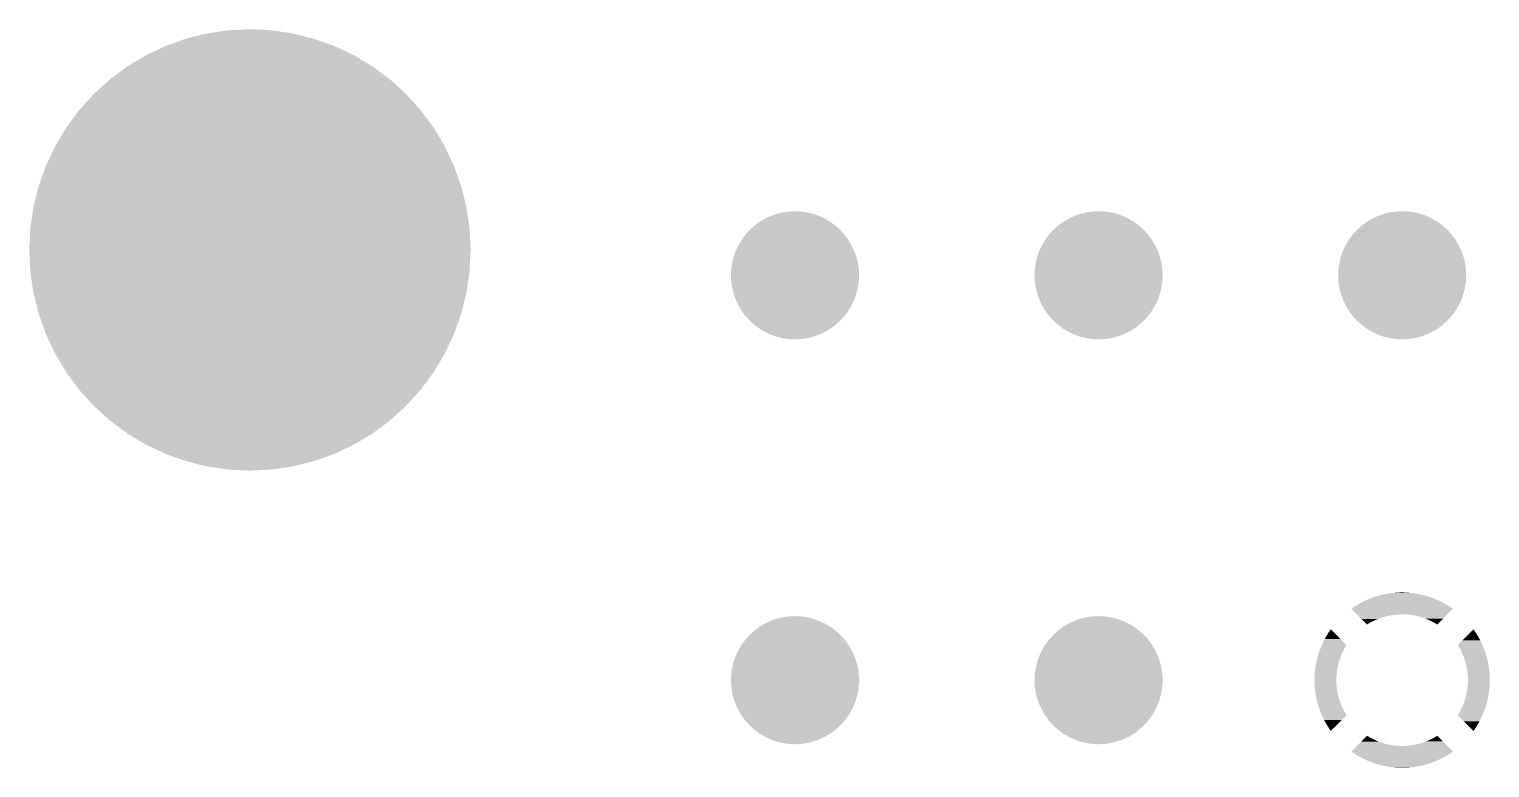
# Model space of a CAD drawing. Extents: x 295 to 953, y 10 to 290.
# Drawn here: x 604.78 to 623.11, y 150.51 to 159.78 of the extents above; entities that cross this region are included whole.
import ezdxf

# ---------------------------------------------------------------- set-up
doc = ezdxf.new("R2010")
doc.units = 0
doc.header["$LTSCALE"] = 5
doc.header["$MEASUREMENT"] = 0
doc.layers.get('0').update_dxf_attribs({"linetype": 'CONTINUOUS', "lineweight": 25})

msp = doc.modelspace()

# ---------------------------------------------------------------- linework, layer by layer
for points, const_width in [([(606.165, 157.011, 1), (608.934, 157.011, 1)], 2.77), ([(613.988, 156.693, 1), (614.792, 156.693, 1)], 0.804), ([(617.798, 156.693, 1), (618.602, 156.693, 1)], 0.804), ([(621.608, 156.693, 1), (622.412, 156.693, 1)], 0.804), ([(613.988, 151.613, 1), (614.792, 151.613, 1)], 0.804), ([(617.798, 151.613, 1), (618.602, 151.613, 1)], 0.804)]:
    msp.add_lwpolyline(points, format="xyb", close=True, dxfattribs=dict(const_width=const_width))
for points in [[(621.758, 152.684), (621.793, 152.692), (622.262, 152.684), (622.226, 152.692)], [(621.793, 152.692), (621.805, 152.694), (622.226, 152.692), (622.216, 152.694)], [(621.805, 152.694), (621.839, 152.7), (622.216, 152.694), (622.179, 152.7)], [(621.839, 152.7), (621.852, 152.701), (622.179, 152.7), (622.169, 152.701)], [(621.852, 152.701), (621.886, 152.706), (622.169, 152.701), (622.132, 152.706)], [(621.886, 152.706), (621.899, 152.707), (622.132, 152.706), (622.122, 152.707)], [(621.899, 152.707), (621.933, 152.71), (622.122, 152.707), (622.084, 152.71)], [(621.933, 152.71), (621.948, 152.711), (622.084, 152.71), (622.075, 152.711)], [(621.948, 152.711), (621.981, 152.713), (622.075, 152.711), (622.034, 152.713)], [(621.981, 152.713), (622.028, 152.713), (622.034, 152.713), (622.028, 152.713)], [(621.372, 152.509), (621.402, 152.53), (622.647, 152.509), (622.617, 152.53)], [(621.443, 152.439), (621.372, 152.509), (622.576, 152.439), (622.647, 152.509)], [(621.402, 152.53), (621.412, 152.536), (622.617, 152.53), (622.608, 152.536)], [(621.412, 152.536), (621.442, 152.555), (622.608, 152.536), (622.577, 152.555)], [(621.442, 152.555), (621.452, 152.561), (622.577, 152.555), (622.568, 152.561)], [(621.452, 152.561), (621.483, 152.579), (622.568, 152.561), (622.536, 152.579)], [(621.483, 152.579), (621.493, 152.584), (622.536, 152.579), (622.527, 152.584)], [(621.493, 152.584), (621.525, 152.601), (622.527, 152.584), (622.494, 152.601)], [(621.525, 152.601), (621.535, 152.605), (622.494, 152.601), (622.485, 152.605)], [(621.535, 152.605), (621.568, 152.621), (622.485, 152.605), (622.451, 152.621)], [(621.568, 152.621), (621.578, 152.625), (622.451, 152.621), (622.441, 152.625)], [(621.578, 152.625), (621.612, 152.639), (622.441, 152.625), (622.407, 152.639)], [(621.612, 152.639), (621.622, 152.642), (622.407, 152.639), (622.398, 152.642)], [(621.622, 152.642), (621.656, 152.655), (622.398, 152.642), (622.363, 152.655)], [(621.656, 152.655), (621.667, 152.658), (622.363, 152.655), (622.353, 152.658)], [(621.667, 152.658), (621.701, 152.669), (622.353, 152.658), (622.318, 152.669)], [(621.701, 152.669), (621.712, 152.672), (622.318, 152.669), (622.308, 152.672)], [(621.712, 152.672), (621.747, 152.681), (622.308, 152.672), (622.272, 152.681)], [(621.747, 152.681), (621.758, 152.684), (622.272, 152.681), (622.262, 152.684)], [(621.443, 152.438), (621.443, 152.439), (621.982, 152.438), (622.023, 152.439)], [(621.446, 152.436), (621.443, 152.438), (621.941, 152.436), (621.982, 152.438)], [(621.45, 152.432), (621.446, 152.436), (621.901, 152.432), (621.941, 152.436)], [(621.456, 152.425), (621.45, 152.432), (621.86, 152.425), (621.901, 152.432)], [(621.465, 152.417), (621.456, 152.425), (621.82, 152.417), (621.86, 152.425)], [(621.475, 152.406), (621.465, 152.417), (621.78, 152.406), (621.82, 152.417)], [(621.488, 152.394), (621.475, 152.406), (621.741, 152.394), (621.78, 152.406)], [(621.502, 152.38), (621.488, 152.394), (621.703, 152.38), (621.741, 152.394)], [(621.518, 152.364), (621.502, 152.38), (621.665, 152.364), (621.703, 152.38)], [(621.536, 152.346), (621.518, 152.364), (621.629, 152.346), (621.665, 152.364)], [(621.556, 152.326), (621.536, 152.346), (621.593, 152.326), (621.629, 152.346)], [(621.57, 152.312), (621.556, 152.326), (621.57, 152.312), (621.593, 152.326)], [(622.064, 152.437), (622.023, 152.439), (622.575, 152.437), (622.576, 152.439)], [(622.105, 152.433), (622.064, 152.437), (622.571, 152.433), (622.575, 152.437)], [(622.145, 152.428), (622.105, 152.433), (622.565, 152.428), (622.571, 152.433)], [(622.186, 152.42), (622.145, 152.428), (622.558, 152.42), (622.565, 152.428)], [(622.225, 152.41), (622.186, 152.42), (622.548, 152.41), (622.558, 152.42)], [(622.265, 152.398), (622.225, 152.41), (622.536, 152.398), (622.548, 152.41)], [(622.303, 152.385), (622.265, 152.398), (622.523, 152.385), (622.536, 152.398)], [(622.341, 152.369), (622.303, 152.385), (622.507, 152.369), (622.523, 152.385)], [(622.378, 152.352), (622.341, 152.369), (622.49, 152.352), (622.507, 152.369)], [(622.414, 152.333), (622.378, 152.352), (622.471, 152.333), (622.49, 152.352)], [(622.45, 152.312), (622.414, 152.333), (622.45, 152.312), (622.471, 152.333)], [(621.039, 152.13), (621.062, 152.172), (621.234, 152.13), (621.193, 152.172)], [(621.062, 152.172), (621.087, 152.212), (621.193, 152.172), (621.153, 152.212)], [(621.087, 152.212), (621.114, 152.251), (621.153, 152.212), (621.114, 152.251)], [(622.769, 152.114), (622.811, 152.156), (622.989, 152.114), (622.966, 152.156)], [(622.811, 152.156), (622.851, 152.196), (622.966, 152.156), (622.942, 152.196)], [(622.851, 152.196), (622.891, 152.236), (622.942, 152.196), (622.916, 152.236)], [(622.891, 152.236), (622.906, 152.251), (622.916, 152.236), (622.906, 152.251)], [(620.961, 151.945), (620.965, 151.957), (621.254, 151.945), (621.259, 151.957)], [(620.965, 151.957), (620.974, 151.982), (621.259, 151.957), (621.271, 151.982)], [(620.974, 151.982), (620.981, 152.001), (621.271, 151.982), (621.281, 152.001)], [(620.981, 152.001), (620.987, 152.018), (621.281, 152.001), (621.29, 152.018)], [(620.987, 152.018), (620.998, 152.045), (621.29, 152.018), (621.306, 152.045)], [(620.998, 152.045), (621.002, 152.053), (621.306, 152.045), (621.311, 152.053)], [(621.002, 152.053), (621.018, 152.088), (621.311, 152.053), (621.276, 152.088)], [(621.018, 152.088), (621.039, 152.13), (621.276, 152.088), (621.234, 152.13)], [(622.708, 152.053), (622.727, 152.072), (623.017, 152.053), (623.009, 152.072)], [(622.715, 152.042), (622.708, 152.053), (623.022, 152.042), (623.017, 152.053)], [(622.723, 152.028), (622.715, 152.042), (623.028, 152.028), (623.022, 152.042)], [(622.736, 152.006), (622.723, 152.028), (623.037, 152.006), (623.028, 152.028)], [(622.727, 152.072), (622.769, 152.114), (623.009, 152.072), (622.989, 152.114)], [(622.747, 151.984), (622.736, 152.006), (623.045, 151.984), (623.037, 152.006)], [(622.754, 151.97), (622.747, 151.984), (623.05, 151.97), (623.045, 151.984)], [(622.768, 151.939), (622.754, 151.97), (623.06, 151.939), (623.05, 151.97)], [(620.919, 151.749), (620.921, 151.773), (621.195, 151.749), (621.2, 151.773)], [(620.921, 151.773), (620.924, 151.789), (621.2, 151.773), (621.203, 151.789)], [(620.924, 151.789), (620.929, 151.819), (621.203, 151.789), (621.211, 151.819)], [(620.929, 151.819), (620.931, 151.829), (621.211, 151.819), (621.213, 151.829)], [(620.931, 151.829), (620.939, 151.866), (621.213, 151.829), (621.224, 151.866)], [(620.939, 151.866), (620.94, 151.868), (621.224, 151.866), (621.225, 151.868)], [(620.94, 151.868), (620.95, 151.907), (621.225, 151.868), (621.238, 151.907)], [(620.95, 151.907), (620.951, 151.911), (621.238, 151.907), (621.24, 151.911)], [(620.951, 151.911), (620.961, 151.945), (621.24, 151.911), (621.254, 151.945)], [(622.771, 151.932), (622.768, 151.939), (623.062, 151.932), (623.06, 151.939)], [(622.786, 151.894), (622.771, 151.932), (623.073, 151.894), (623.062, 151.932)], [(622.799, 151.855), (622.786, 151.894), (623.082, 151.855), (623.073, 151.894)], [(622.801, 151.848), (622.799, 151.855), (623.084, 151.848), (623.082, 151.855)], [(622.81, 151.816), (622.801, 151.848), (623.09, 151.816), (623.084, 151.848)], [(622.813, 151.801), (622.81, 151.816), (623.093, 151.801), (623.09, 151.816)], [(622.819, 151.776), (622.813, 151.801), (623.097, 151.776), (623.093, 151.801)], [(622.823, 151.755), (622.819, 151.776), (623.1, 151.755), (623.097, 151.776)], [(620.91, 151.632), (620.911, 151.668), (621.185, 151.632), (621.186, 151.668)], [(620.91, 151.627), (620.91, 151.632), (621.184, 151.627), (621.185, 151.632)], [(620.91, 151.613), (620.91, 151.627), (621.184, 151.613), (621.184, 151.627)], [(620.911, 151.572), (620.91, 151.613), (621.185, 151.572), (621.184, 151.613)], [(620.911, 151.668), (620.912, 151.679), (621.186, 151.668), (621.187, 151.679)], [(620.912, 151.679), (620.914, 151.708), (621.187, 151.679), (621.19, 151.708)], [(620.914, 151.708), (620.916, 151.726), (621.19, 151.708), (621.192, 151.726)], [(620.916, 151.726), (620.919, 151.749), (621.192, 151.726), (621.195, 151.749)], [(622.826, 151.736), (622.823, 151.755), (623.102, 151.736), (623.1, 151.755)], [(622.83, 151.708), (622.826, 151.736), (623.105, 151.708), (623.102, 151.736)], [(622.831, 151.695), (622.83, 151.708), (623.106, 151.695), (623.105, 151.708)], [(622.834, 151.661), (622.831, 151.695), (623.108, 151.661), (623.106, 151.695)], [(622.833, 151.559), (622.835, 151.595), (623.108, 151.559), (623.109, 151.595)], [(622.834, 151.654), (622.834, 151.661), (623.109, 151.654), (623.108, 151.661)], [(622.835, 151.613), (622.834, 151.654), (623.11, 151.613), (623.109, 151.654)], [(622.835, 151.6), (622.835, 151.613), (623.109, 151.6), (623.11, 151.613)], [(622.835, 151.595), (622.835, 151.6), (623.109, 151.595), (623.109, 151.6)], [(620.911, 151.566), (620.911, 151.572), (621.186, 151.566), (621.185, 151.572)], [(620.913, 151.532), (620.911, 151.566), (621.188, 151.532), (621.186, 151.566)], [(620.914, 151.519), (620.913, 151.532), (621.19, 151.519), (621.188, 151.532)], [(620.917, 151.491), (620.914, 151.519), (621.193, 151.491), (621.19, 151.519)], [(620.919, 151.472), (620.917, 151.491), (621.197, 151.472), (621.193, 151.491)], [(620.922, 151.451), (620.919, 151.472), (621.2, 151.451), (621.197, 151.472)], [(620.926, 151.425), (620.922, 151.451), (621.206, 151.425), (621.2, 151.451)], [(620.929, 151.411), (620.926, 151.425), (621.209, 151.411), (621.206, 151.425)], [(620.935, 151.379), (620.929, 151.411), (621.218, 151.379), (621.209, 151.411)], [(622.807, 151.398), (622.809, 151.407), (623.088, 151.398), (623.09, 151.407)], [(622.809, 151.407), (622.816, 151.437), (623.09, 151.407), (623.095, 151.437)], [(622.816, 151.437), (622.819, 151.454), (623.095, 151.437), (623.098, 151.454)], [(622.819, 151.454), (622.824, 151.478), (623.098, 151.454), (623.101, 151.478)], [(622.824, 151.478), (622.827, 151.501), (623.101, 151.478), (623.104, 151.501)], [(622.827, 151.501), (622.83, 151.518), (623.104, 151.501), (623.105, 151.518)], [(622.83, 151.518), (622.832, 151.548), (623.105, 151.518), (623.108, 151.548)], [(622.832, 151.548), (622.833, 151.559), (623.108, 151.548), (623.108, 151.559)], [(620.937, 151.371), (620.935, 151.379), (621.221, 151.371), (621.218, 151.379)], [(620.946, 151.333), (620.937, 151.371), (621.233, 151.333), (621.221, 151.371)], [(620.946, 151.332), (620.946, 151.333), (621.233, 151.332), (621.233, 151.333)], [(620.957, 151.294), (620.946, 151.332), (621.248, 151.294), (621.233, 151.332)], [(620.959, 151.287), (620.957, 151.294), (621.251, 151.287), (621.248, 151.294)], [(620.969, 151.257), (620.959, 151.287), (621.265, 151.257), (621.251, 151.287)], [(620.974, 151.243), (620.969, 151.257), (621.272, 151.243), (621.265, 151.257)], [(620.983, 151.22), (620.974, 151.243), (621.284, 151.22), (621.272, 151.243)], [(622.729, 151.209), (622.738, 151.225), (623.032, 151.209), (623.039, 151.225)], [(622.738, 151.225), (622.748, 151.245), (623.039, 151.225), (623.046, 151.245)], [(622.748, 151.245), (622.76, 151.27), (623.046, 151.245), (623.055, 151.27)], [(622.76, 151.27), (622.766, 151.282), (623.055, 151.27), (623.058, 151.282)], [(622.766, 151.282), (622.779, 151.315), (623.058, 151.282), (623.068, 151.315)], [(622.779, 151.315), (622.781, 151.32), (623.068, 151.315), (623.07, 151.32)], [(622.781, 151.32), (622.795, 151.358), (623.07, 151.32), (623.08, 151.358)], [(622.795, 151.358), (622.796, 151.361), (623.08, 151.358), (623.08, 151.361)], [(622.796, 151.361), (622.807, 151.398), (623.08, 151.361), (623.088, 151.398)], [(620.991, 151.198), (620.983, 151.22), (621.296, 151.198), (621.284, 151.22)], [(620.997, 151.185), (620.991, 151.198), (621.304, 151.185), (621.296, 151.198)], [(621.002, 151.173), (620.997, 151.185), (621.311, 151.173), (621.304, 151.185)], [(621.01, 151.155), (621.002, 151.173), (621.293, 151.155), (621.311, 151.173)], [(621.031, 151.112), (621.01, 151.155), (621.25, 151.112), (621.293, 151.155)], [(621.053, 151.071), (621.031, 151.112), (621.209, 151.071), (621.25, 151.112)], [(621.077, 151.03), (621.053, 151.071), (621.168, 151.03), (621.209, 151.071)], [(622.708, 151.173), (622.713, 151.182), (623.018, 151.173), (623.021, 151.182)], [(622.743, 151.138), (622.708, 151.173), (623.002, 151.138), (623.018, 151.173)], [(622.713, 151.182), (622.729, 151.209), (623.021, 151.182), (623.032, 151.209)], [(622.785, 151.096), (622.743, 151.138), (622.98, 151.096), (623.002, 151.138)], [(622.827, 151.055), (622.785, 151.096), (622.957, 151.055), (622.98, 151.096)], [(622.867, 151.015), (622.827, 151.055), (622.932, 151.015), (622.957, 151.055)], [(621.103, 150.991), (621.077, 151.03), (621.128, 150.991), (621.168, 151.03)], [(621.114, 150.976), (621.103, 150.991), (621.114, 150.976), (621.128, 150.991)], [(621.497, 150.842), (621.512, 150.857), (621.716, 150.842), (621.678, 150.857)], [(621.512, 150.857), (621.53, 150.875), (621.678, 150.857), (621.641, 150.875)], [(621.53, 150.875), (621.549, 150.894), (621.641, 150.875), (621.605, 150.894)], [(621.549, 150.894), (621.57, 150.915), (621.605, 150.894), (621.57, 150.915)], [(622.316, 150.847), (622.354, 150.863), (622.517, 150.847), (622.501, 150.863)], [(622.354, 150.863), (622.391, 150.881), (622.501, 150.863), (622.483, 150.881)], [(622.391, 150.881), (622.427, 150.901), (622.483, 150.881), (622.464, 150.901)], [(622.427, 150.901), (622.45, 150.915), (622.464, 150.901), (622.45, 150.915)], [(622.906, 150.976), (622.867, 151.015), (622.906, 150.976), (622.932, 151.015)], [(621.372, 150.717), (621.443, 150.788), (622.647, 150.717), (622.576, 150.788)], [(621.402, 150.697), (621.372, 150.717), (622.617, 150.697), (622.647, 150.717)], [(621.411, 150.691), (621.402, 150.697), (622.608, 150.691), (622.617, 150.697)], [(621.442, 150.671), (621.411, 150.691), (622.577, 150.671), (622.608, 150.691)], [(621.443, 150.788), (621.445, 150.79), (621.996, 150.788), (621.955, 150.79)], [(621.445, 150.79), (621.448, 150.793), (621.955, 150.79), (621.915, 150.793)], [(621.448, 150.793), (621.454, 150.799), (621.915, 150.793), (621.874, 150.799)], [(621.454, 150.799), (621.462, 150.807), (621.874, 150.799), (621.834, 150.807)], [(621.462, 150.807), (621.471, 150.816), (621.834, 150.807), (621.794, 150.816)], [(621.471, 150.816), (621.483, 150.828), (621.794, 150.816), (621.755, 150.828)], [(621.483, 150.828), (621.497, 150.842), (621.755, 150.828), (621.716, 150.842)], [(622.037, 150.788), (622.078, 150.791), (622.576, 150.788), (622.574, 150.791)], [(622.078, 150.791), (622.119, 150.795), (622.574, 150.791), (622.569, 150.795)], [(622.119, 150.795), (622.159, 150.801), (622.569, 150.795), (622.563, 150.801)], [(622.159, 150.801), (622.199, 150.81), (622.563, 150.801), (622.554, 150.81)], [(622.199, 150.81), (622.239, 150.82), (622.554, 150.81), (622.544, 150.82)], [(622.239, 150.82), (622.278, 150.833), (622.544, 150.82), (622.532, 150.833)], [(622.278, 150.833), (622.316, 150.847), (622.532, 150.833), (622.517, 150.847)], [(621.451, 150.666), (621.442, 150.671), (622.568, 150.666), (622.577, 150.671)], [(621.484, 150.648), (621.451, 150.666), (622.536, 150.648), (622.568, 150.666)], [(621.493, 150.643), (621.484, 150.648), (622.526, 150.643), (622.536, 150.648)], [(621.526, 150.626), (621.493, 150.643), (622.494, 150.626), (622.526, 150.643)], [(621.535, 150.621), (621.526, 150.626), (622.484, 150.621), (622.494, 150.626)], [(621.568, 150.606), (621.535, 150.621), (622.451, 150.606), (622.484, 150.621)], [(621.578, 150.602), (621.568, 150.606), (622.441, 150.602), (622.451, 150.606)], [(621.612, 150.588), (621.578, 150.602), (622.408, 150.588), (622.441, 150.602)], [(621.622, 150.584), (621.612, 150.588), (622.397, 150.584), (622.408, 150.588)], [(621.657, 150.572), (621.622, 150.584), (622.363, 150.572), (622.397, 150.584)], [(621.666, 150.568), (621.657, 150.572), (622.352, 150.568), (622.363, 150.572)], [(621.702, 150.558), (621.666, 150.568), (622.318, 150.558), (622.352, 150.568)], [(621.712, 150.555), (621.702, 150.558), (622.307, 150.555), (622.318, 150.558)], [(621.748, 150.545), (621.712, 150.555), (622.273, 150.545), (622.307, 150.555)], [(621.757, 150.543), (621.748, 150.545), (622.261, 150.543), (622.273, 150.545)], [(621.794, 150.535), (621.757, 150.543), (622.226, 150.535), (622.261, 150.543)], [(621.804, 150.533), (621.794, 150.535), (622.215, 150.533), (622.226, 150.535)], [(621.841, 150.527), (621.804, 150.533), (622.18, 150.527), (622.215, 150.533)], [(621.85, 150.525), (621.841, 150.527), (622.168, 150.525), (622.18, 150.527)], [(621.888, 150.52), (621.85, 150.525), (622.133, 150.52), (622.168, 150.525)], [(621.897, 150.519), (621.888, 150.52), (622.12, 150.519), (622.133, 150.52)], [(621.936, 150.516), (621.897, 150.519), (622.086, 150.516), (622.12, 150.519)], [(621.944, 150.515), (621.936, 150.516), (622.071, 150.515), (622.086, 150.516)], [(621.985, 150.514), (621.944, 150.515), (622.039, 150.514), (622.071, 150.515)], [(621.991, 150.514), (621.985, 150.514), (621.991, 150.514), (622.039, 150.514)]]:
    msp.add_solid(points)

doc.saveas('drawing.dxf')
